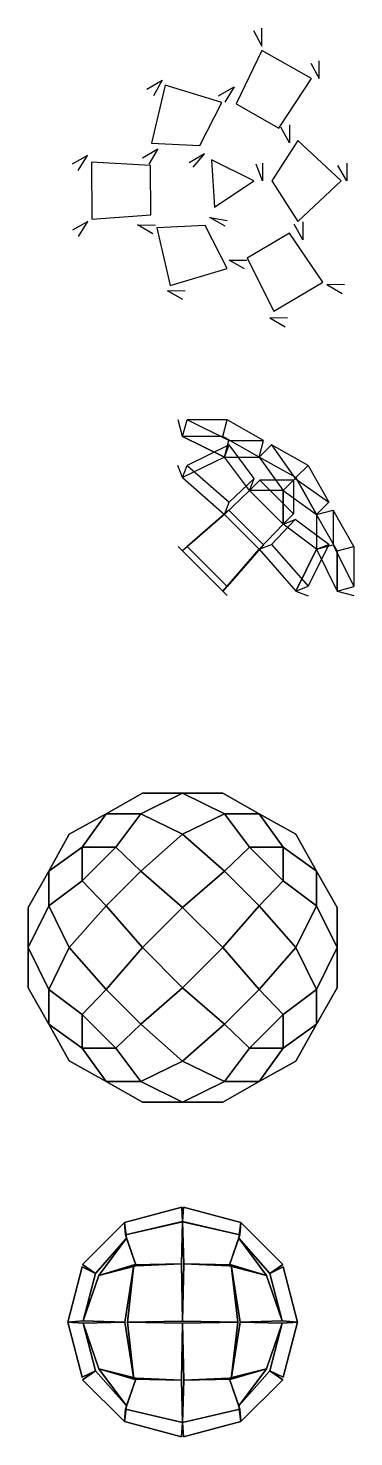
# Model space of a CAD drawing. Header units: millimetres. Extents: x -8.7 to 9.6, y -47.4 to 31.6.
import ezdxf

# ---------------------------------------------------------------- set-up
doc = ezdxf.new("R2010")
doc.units = ezdxf.units.MM
doc.layers.add('Default', color=18, linetype='Continuous', true_color=0x000000)

msp = doc.modelspace()

# ---------------------------------------------------------------- linework, layer by layer
at = {"layer": 'Default'}
for p, q in [((-0.002, 8.664, 2.258), (-0.248, 9.602, 2.504)), ((-0.002, 8.664, 2.258), (0.244, 9.602, 2.504)), ((2.503, 9.602, 0.245), (0.244, 9.602, 2.504)), ((2.594, 8.45, 4.542), (0.244, 9.602, 2.504)), ((2.257, 8.665, -0.001), (2.503, 9.602, 0.245)), ((2.257, 8.665, -0.001), (2.503, 9.602, -0.248)), ((4.541, 8.45, 2.595), (2.503, 9.602, 0.245)), ((2.257, 8.665, -0.001), (-0.002, 8.664, 2.258)), ((2.347, 7.512, 4.295), (-0.002, 8.664, 2.258)), ((2.611, 8.194, 4.977), (0.261, 7.04, 7.04)), ((4.295, 7.512, 2.348), (2.257, 8.665, -0.001)), ((2.347, 7.512, 4.295), (2.594, 8.45, 4.542)), ((2.347, 7.512, 4.295), (2.611, 8.194, 4.977)), ((2.594, 8.45, 4.542), (4.541, 8.45, 2.595)), ((4.016, 6.315, 6.314), (2.611, 8.194, 4.977)), ((4.295, 7.512, 2.348), (4.541, 8.45, 2.595)), ((4.295, 7.512, 2.348), (4.977, 8.194, 2.612)), ((4.977, 8.194, 2.612), (6.314, 6.315, 4.017)), ((7.039, 7.04, 0.262), (4.977, 8.194, 2.612)), ((2.347, 7.512, 4.295), (-0.002, 6.358, 6.358)), ((2.347, 7.512, 4.295), (4.295, 7.512, 2.348)), ((3.752, 5.633, 5.632), (2.347, 7.512, 4.295)), ((4.295, 7.512, 2.348), (5.631, 5.633, 3.753)), ((6.357, 6.358, -0.002), (4.295, 7.512, 2.348)), ((-0.002, 6.358, 6.358), (-0.266, 7.04, 7.04)), ((-0.002, 6.358, 6.358), (0.261, 7.04, 7.04)), ((-0.002, 6.358, 6.358), (2.347, 4.296, 7.512)), ((0.261, 7.04, 7.04), (2.611, 4.978, 8.194)), ((6.357, 6.358, -0.002), (7.039, 7.04, -0.265)), ((6.357, 6.358, -0.002), (7.039, 7.04, 0.262)), ((6.357, 6.358, -0.002), (7.511, 4.296, 2.348)), ((7.039, 7.04, 0.262), (8.193, 4.978, 2.612)), ((3.752, 5.633, 5.632), (2.347, 4.296, 7.512)), ((4.016, 6.315, 6.314), (2.611, 4.978, 8.194)), ((3.752, 5.633, 5.632), (4.016, 6.315, 6.314)), ((3.752, 5.633, 5.632), (4.329, 6.21, 6.21)), ((3.752, 5.633, 5.632), (5.631, 3.753, 5.633)), ((5.631, 5.633, 3.753), (3.752, 5.633, 5.632)), ((4.329, 6.21, 6.21), (6.209, 4.331, 6.21)), ((6.209, 6.21, 4.33), (4.329, 6.21, 6.21)), ((5.631, 5.633, 3.753), (6.314, 6.315, 4.017)), ((5.631, 5.633, 3.753), (6.209, 6.21, 4.33)), ((5.631, 5.633, 3.753), (7.511, 4.296, 2.348)), ((5.631, 5.633, 3.753), (5.631, 3.753, 5.633)), ((6.209, 6.21, 4.33), (6.209, 4.331, 6.21)), ((6.314, 6.315, 4.017), (8.193, 4.978, 2.612)), ((2.347, 4.296, 7.512), (2.611, 4.978, 8.194)), ((7.511, 4.296, 2.348), (8.193, 4.978, 2.612)), ((2.347, 4.296, 7.512), (-0.002, 2.259, 8.664)), ((2.594, 4.542, 8.449), (0.244, 2.505, 9.602)), ((2.347, 4.296, 7.512), (2.594, 4.542, 8.449)), ((4.295, 2.349, 7.512), (2.347, 4.296, 7.512)), ((4.541, 2.595, 8.45), (2.594, 4.542, 8.449)), ((6.313, 4.017, 6.315), (4.977, 2.613, 8.194)), ((5.631, 3.753, 5.633), (6.209, 4.331, 6.21)), ((5.631, 3.753, 5.633), (6.313, 4.017, 6.315)), ((8.193, 2.612, 4.978), (6.313, 4.017, 6.315)), ((7.511, 4.296, 2.348), (8.449, 4.542, 2.595)), ((7.511, 4.296, 2.348), (7.511, 2.349, 4.296)), ((8.664, 2.258, -0.001), (7.511, 4.296, 2.348)), ((8.449, 4.542, 2.595), (8.449, 2.595, 4.542)), ((9.601, 2.504, 0.245), (8.449, 4.542, 2.595)), ((5.631, 3.753, 5.633), (4.295, 2.349, 7.512)), ((7.511, 2.349, 4.296), (5.631, 3.753, 5.633)), ((-0.002, 2.259, 8.664), (-0.249, 2.505, 9.602)), ((-0.002, 2.259, 8.664), (0.244, 2.505, 9.602)), ((0.244, 2.505, 9.602), (2.503, 0.245, 9.602)), ((4.541, 2.595, 8.45), (2.503, 0.245, 9.602)), ((4.295, 2.349, 7.512), (4.977, 2.613, 8.194)), ((4.295, 2.349, 7.512), (4.541, 2.595, 8.45)), ((4.977, 2.613, 8.194), (7.039, 0.263, 7.041)), ((8.193, 2.612, 4.978), (7.039, 0.263, 7.041)), ((7.511, 2.349, 4.296), (8.193, 2.612, 4.978)), ((7.511, 2.349, 4.296), (8.449, 2.595, 4.542)), ((8.449, 2.595, 4.542), (9.601, 0.245, 2.504)), ((8.664, 2.258, -0.001), (9.601, 2.504, -0.248)), ((8.664, 2.258, -0.001), (9.601, 2.504, 0.245)), ((9.601, 2.504, 0.245), (9.601, 0.245, 2.504)), ((-0.002, 2.259, 8.664), (2.257, -0.001, 8.665)), ((4.295, 2.349, 7.512), (2.257, -0.001, 8.665)), ((4.295, 2.349, 7.512), (6.357, -0.001, 6.358)), ((7.511, 2.349, 4.296), (6.357, -0.001, 6.358)), ((7.511, 2.349, 4.296), (8.664, -0.001, 2.258)), ((8.664, 2.258, -0.001), (8.664, -0.001, 2.258)), ((2.257, -0.001, 8.665), (2.503, 0.245, 9.602)), ((6.357, -0.001, 6.358), (7.039, 0.263, 7.041)), ((8.664, -0.001, 2.258), (9.601, 0.245, 2.504)), ((2.257, -0.001, 8.665), (2.503, -0.247, 9.602)), ((6.357, -0.001, 6.358), (7.039, -0.265, 7.041)), ((8.664, -0.001, 2.258), (9.601, -0.248, 2.504))]:
    msp.add_line(p, q, dxfattribs=at)
for points in [[(3.97, 31.445), (4.447, 30.566), (4.447, 31.566)], [(7.188, 29.613), (7.666, 28.735), (7.666, 29.735)], [(-2.017, 28.144), (-1.151, 28.644), (-1.642, 27.773)], [(2.016, 27.778), (2.882, 28.278), (2.372, 27.418)], [(6, 26.138), (6, 25.138), (5.511, 26.011)], [(-2.26, 24.29), (-1.394, 24.79), (-1.905, 23.93)], [(0.357, 24.033), (1.223, 24.533), (0.579, 23.768)], [(-5.864, 23.581), (-5.342, 24.434), (-6.208, 23.934)], [(4.47, 24), (4.47, 23), (4.128, 23.94)], [(9.216, 24), (9.216, 23), (8.708, 23.861)], [(-5.841, 19.878), (-5.319, 20.731), (-6.185, 20.231)], [(2.384, 20.454), (1.518, 20.954), (2.503, 20.78)], [(6.746, 20.704), (6.746, 19.704), (6.257, 20.577)], [(-1.665, 20.038), (-2.531, 20.538), (-1.531, 20.525)], [(3.471, 18.06), (2.605, 18.56), (3.605, 18.548)], [(0.011, 16.344), (-0.855, 16.844), (0.145, 16.854)], [(9.082, 17.165), (8.082, 17.191), (8.948, 16.691)], [(5.886, 15.293), (4.887, 15.319), (5.753, 14.819)]]:
    msp.add_lwpolyline(points, dxfattribs=at)

# ---------------------------------------------------------------- meshes
mesh = msp.add_polyface(dxfattribs=at)
corners = [(3.003, 27.32, 0), (5.399, 25.963, 0), (7.222, 28.735, 0), (4.441, 30.309, 0)]
mesh.append_faces([[corners[k] for k in face] for face in [(0, 1, 2, 3)]])
mesh = msp.add_polyface(dxfattribs=at)
corners = [(-0.989, 28.363), (-1.74, 25.116), (0.957, 24.993), (2.199, 27.391, 0)]
mesh.append_faces([[corners[k] for k in face] for face in [(0, 1, 2, 3)]])
mesh = msp.add_polyface(dxfattribs=at)
corners = [(8.892, 23), (6.456, 25.274), (5, 23), (6.456, 20.725, 0)]
mesh.append_faces([[corners[k] for k in face] for face in [(0, 1, 2, 3)]])
mesh = msp.add_polyface(dxfattribs=at)
corners = [(-1.785, 21.103, 0), (-1.808, 23.857, 0), (-5.12, 24.049, 0), (-5.093, 20.854, 0)]
mesh.append_faces([[corners[k] for k in face] for face in [(0, 1, 2, 3)]])
mesh = msp.add_polyface(dxfattribs=at)
corners = [(4, 23, 0), (1.623, 24.189, 0), (1.782, 21.536, 0)]
mesh.append_faces([[corners[k] for k in face] for face in [(0, 1, 2, 2)]])
mesh = msp.add_polyface(dxfattribs=at)
corners = [(-0.693, 17.125), (2.495, 18.097), (1.253, 20.495), (-1.445, 20.372, 0)]
mesh.append_faces([[corners[k] for k in face] for face in [(0, 1, 2, 3)]])
mesh = msp.add_polyface(dxfattribs=at)
corners = [(5.993, 20.065, 0), (3.62, 18.668, 0), (5.109, 15.704, 0), (7.862, 17.325, 0)]
mesh.append_faces([[corners[k] for k in face] for face in [(0, 1, 2, 3)]])
mesh = msp.add_polyface(dxfattribs=at)
corners = [(2.347, 7.512, 4.295), (4.295, 7.512, 2.348), (2.257, 8.665, -0.001), (-0.002, 8.664, 2.258)]
mesh.append_faces([[corners[k] for k in face] for face in [(0, 1, 2, 3)]])
mesh = msp.add_polyface(dxfattribs=at)
corners = [(3.752, 5.633, 5.632), (2.347, 7.512, 4.295), (-0.002, 6.358, 6.358), (2.347, 4.296, 7.512)]
mesh.append_faces([[corners[k] for k in face] for face in [(0, 1, 2, 3)]])
mesh = msp.add_polyface(dxfattribs=at)
corners = [(6.357, 6.358, -0.002), (4.295, 7.512, 2.348), (5.631, 5.633, 3.753), (7.511, 4.296, 2.348)]
mesh.append_faces([[corners[k] for k in face] for face in [(0, 1, 2, 3)]])
mesh = msp.add_polyface(dxfattribs=at)
corners = [(5.631, 5.633, 3.753), (3.752, 5.633, 5.632), (5.631, 3.753, 5.633)]
mesh.append_faces([[corners[k] for k in face] for face in [(0, 1, 2, 2)]])
mesh = msp.add_polyface(dxfattribs=at)
corners = [(4.295, 2.349, 7.512), (2.347, 4.296, 7.512), (-0.002, 2.259, 8.664), (2.257, -0.001, 8.665)]
mesh.append_faces([[corners[k] for k in face] for face in [(0, 1, 2, 3)]])
mesh = msp.add_polyface(dxfattribs=at)
corners = [(8.664, 2.258, -0.001), (7.511, 4.296, 2.348), (7.511, 2.349, 4.296), (8.664, -0.001, 2.258)]
mesh.append_faces([[corners[k] for k in face] for face in [(0, 1, 2, 3)]])
mesh = msp.add_polyface(dxfattribs=at)
corners = [(7.511, 2.349, 4.296), (5.631, 3.753, 5.633), (4.295, 2.349, 7.512), (6.357, -0.001, 6.358)]
mesh.append_faces([[corners[k] for k in face] for face in [(0, 1, 2, 3)]])
mesh = msp.add_polyface(dxfattribs=at)
corners = [(-2.261, -11.336, -0.001), (-0.002, -11.336, -2.261), (-2.352, -12.488, -4.298), (-4.299, -12.488, -2.351)]
mesh.append_faces([[corners[k] for k in face] for face in [(0, 1, 2, 3)]])
mesh = msp.add_polyface(dxfattribs=at)
corners = [(-2.352, -12.488, 4.295), (-0.002, -11.336, 2.258), (-2.261, -11.336, -0.001), (-4.299, -12.488, 2.348)]
mesh.append_faces([[corners[k] for k in face] for face in [(0, 1, 2, 3)]])
mesh = msp.add_polyface(dxfattribs=at)
corners = [(2.257, -11.335, -0.001), (4.295, -12.488, -2.351), (2.347, -12.488, -4.298), (-0.002, -11.336, -2.261)]
mesh.append_faces([[corners[k] for k in face] for face in [(0, 1, 2, 3)]])
mesh = msp.add_polyface(dxfattribs=at)
corners = [(2.347, -12.488, 4.295), (4.295, -12.488, 2.348), (2.257, -11.335, -0.001), (-0.002, -11.336, 2.258)]
mesh.append_faces([[corners[k] for k in face] for face in [(0, 1, 2, 3)]])
mesh = msp.add_polyface(dxfattribs=at)
corners = [(-6.361, -13.642, -0.001), (-4.299, -12.488, -2.351), (-5.636, -14.368, -3.755), (-7.515, -15.704, -2.35)]
mesh.append_faces([[corners[k] for k in face] for face in [(0, 1, 2, 3)]])
mesh = msp.add_polyface(dxfattribs=at)
corners = [(-5.635, -14.368, 3.753), (-4.299, -12.488, 2.348), (-6.361, -13.642, -0.001), (-7.515, -15.704, 2.348)]
mesh.append_faces([[corners[k] for k in face] for face in [(0, 1, 2, 3)]])
mesh = msp.add_polyface(dxfattribs=at)
corners = [(-3.757, -14.368, -5.634), (-2.352, -12.488, -4.298), (-0.003, -13.642, -6.36), (-2.352, -15.704, -7.514)]
mesh.append_faces([[corners[k] for k in face] for face in [(0, 1, 2, 3)]])
mesh = msp.add_polyface(dxfattribs=at)
corners = [(-0.002, -13.642, 6.358), (-2.352, -12.488, 4.295), (-3.756, -14.367, 5.632), (-2.352, -15.704, 7.512)]
mesh.append_faces([[corners[k] for k in face] for face in [(0, 1, 2, 3)]])
mesh = msp.add_polyface(dxfattribs=at)
corners = [(-0.003, -13.642, -6.36), (2.347, -12.488, -4.298), (3.752, -14.368, -5.635), (2.347, -15.704, -7.515)]
mesh.append_faces([[corners[k] for k in face] for face in [(0, 1, 2, 3)]])
mesh = msp.add_polyface(dxfattribs=at)
corners = [(3.752, -14.367, 5.632), (2.347, -12.488, 4.295), (-0.002, -13.642, 6.358), (2.347, -15.704, 7.512)]
mesh.append_faces([[corners[k] for k in face] for face in [(0, 1, 2, 3)]])
mesh = msp.add_polyface(dxfattribs=at)
corners = [(6.357, -13.642, -0.002), (4.295, -12.488, 2.348), (5.631, -14.367, 3.753), (7.511, -15.704, 2.348)]
mesh.append_faces([[corners[k] for k in face] for face in [(0, 1, 2, 3)]])
mesh = msp.add_polyface(dxfattribs=at)
corners = [(5.631, -14.367, -3.756), (4.295, -12.488, -2.351), (6.357, -13.642, -0.002), (7.511, -15.704, -2.351)]
mesh.append_faces([[corners[k] for k in face] for face in [(0, 1, 2, 3)]])
mesh = msp.add_polyface(dxfattribs=at)
corners = [(-5.636, -14.368, -3.755), (-3.757, -14.368, -5.634), (-5.636, -16.247, -5.634)]
mesh.append_faces([[corners[k] for k in face] for face in [(0, 1, 2, 2)]])
mesh = msp.add_polyface(dxfattribs=at)
corners = [(-5.635, -14.368, 3.753), (-5.635, -16.247, 5.632), (-3.756, -14.367, 5.632)]
mesh.append_faces([[corners[k] for k in face] for face in [(0, 1, 2, 2)]])
mesh = msp.add_polyface(dxfattribs=at)
corners = [(5.631, -14.367, 3.753), (3.752, -14.367, 5.632), (5.631, -16.247, 5.633)]
mesh.append_faces([[corners[k] for k in face] for face in [(0, 1, 2, 2)]])
mesh = msp.add_polyface(dxfattribs=at)
corners = [(3.752, -14.368, -5.635), (5.631, -14.367, -3.756), (5.631, -16.247, -5.635)]
mesh.append_faces([[corners[k] for k in face] for face in [(0, 1, 2, 2)]])
mesh = msp.add_polyface(dxfattribs=at)
corners = [(-8.667, -17.741, -0.001), (-7.515, -15.704, -2.35), (-7.515, -17.651, -4.297), (-8.668, -20, -2.26)]
mesh.append_faces([[corners[k] for k in face] for face in [(0, 1, 2, 3)]])
mesh = msp.add_polyface(dxfattribs=at)
corners = [(-7.515, -17.651, 4.295), (-7.515, -15.704, 2.348), (-8.667, -17.741, -0.001), (-8.667, -20, 2.258)]
mesh.append_faces([[corners[k] for k in face] for face in [(0, 1, 2, 3)]])
mesh = msp.add_polyface(dxfattribs=at)
corners = [(-0.002, -17.741, 8.664), (-2.352, -15.704, 7.512), (-4.299, -17.651, 7.511), (-2.262, -20.001, 8.664)]
mesh.append_faces([[corners[k] for k in face] for face in [(0, 1, 2, 3)]])
mesh = msp.add_polyface(dxfattribs=at)
corners = [(-4.299, -17.651, -7.514), (-2.352, -15.704, -7.514), (-0.003, -17.742, -8.667), (-2.262, -20.001, -8.667)]
mesh.append_faces([[corners[k] for k in face] for face in [(0, 1, 2, 3)]])
mesh = msp.add_polyface(dxfattribs=at)
corners = [(-0.003, -17.742, -8.667), (2.347, -15.704, -7.515), (4.294, -17.652, -7.515), (2.256, -20.001, -8.667)]
mesh.append_faces([[corners[k] for k in face] for face in [(0, 1, 2, 3)]])
mesh = msp.add_polyface(dxfattribs=at)
corners = [(4.295, -17.651, 7.512), (2.347, -15.704, 7.512), (-0.002, -17.741, 8.664), (2.257, -20.001, 8.665)]
mesh.append_faces([[corners[k] for k in face] for face in [(0, 1, 2, 3)]])
mesh = msp.add_polyface(dxfattribs=at)
corners = [(8.664, -17.742, -0.001), (7.511, -15.704, 2.348), (7.511, -17.651, 4.296), (8.664, -20.001, 2.258)]
mesh.append_faces([[corners[k] for k in face] for face in [(0, 1, 2, 3)]])
mesh = msp.add_polyface(dxfattribs=at)
corners = [(7.511, -17.652, -4.299), (7.511, -15.704, -2.351), (8.664, -17.742, -0.001), (8.664, -20.002, -2.261)]
mesh.append_faces([[corners[k] for k in face] for face in [(0, 1, 2, 3)]])
mesh = msp.add_polyface(dxfattribs=at)
corners = [(-5.635, -16.247, 5.632), (-7.515, -17.651, 4.295), (-6.361, -20, 6.358), (-4.299, -17.651, 7.511)]
mesh.append_faces([[corners[k] for k in face] for face in [(0, 1, 2, 3)]])
mesh = msp.add_polyface(dxfattribs=at)
corners = [(-7.515, -17.651, -4.297), (-5.636, -16.247, -5.634), (-4.299, -17.651, -7.514), (-6.362, -20.001, -6.36)]
mesh.append_faces([[corners[k] for k in face] for face in [(0, 1, 2, 3)]])
mesh = msp.add_polyface(dxfattribs=at)
corners = [(4.294, -17.652, -7.515), (5.631, -16.247, -5.635), (7.511, -17.652, -4.299), (6.357, -20.002, -6.361)]
mesh.append_faces([[corners[k] for k in face] for face in [(0, 1, 2, 3)]])
mesh = msp.add_polyface(dxfattribs=at)
corners = [(7.511, -17.651, 4.296), (5.631, -16.247, 5.633), (4.295, -17.651, 7.512), (6.357, -20.001, 6.358)]
mesh.append_faces([[corners[k] for k in face] for face in [(0, 1, 2, 3)]])
mesh = msp.add_polyface(dxfattribs=at)
corners = [(-8.668, -22.259, -0.001), (-8.668, -20, -2.26), (-7.516, -22.35, -4.297), (-7.516, -24.297, -2.35)]
mesh.append_faces([[corners[k] for k in face] for face in [(0, 1, 2, 3)]])
mesh = msp.add_polyface(dxfattribs=at)
corners = [(-7.515, -22.35, 4.296), (-8.667, -20, 2.258), (-8.668, -22.259, -0.001), (-7.515, -24.297, 2.349)]
mesh.append_faces([[corners[k] for k in face] for face in [(0, 1, 2, 3)]])
mesh = msp.add_polyface(dxfattribs=at)
corners = [(-7.516, -22.35, -4.297), (-6.362, -20.001, -6.36), (-4.3, -22.351, -7.514), (-5.636, -23.755, -5.634)]
mesh.append_faces([[corners[k] for k in face] for face in [(0, 1, 2, 3)]])
mesh = msp.add_polyface(dxfattribs=at)
corners = [(-6.361, -20, 6.358), (-7.515, -22.35, 4.296), (-5.636, -23.754, 5.632), (-4.299, -22.35, 7.512)]
mesh.append_faces([[corners[k] for k in face] for face in [(0, 1, 2, 3)]])
mesh = msp.add_polyface(dxfattribs=at)
corners = [(-4.3, -22.351, -7.514), (-2.262, -20.001, -8.667), (-0.003, -22.261, -8.667), (-2.353, -24.298, -7.514)]
mesh.append_faces([[corners[k] for k in face] for face in [(0, 1, 2, 3)]])
mesh = msp.add_polyface(dxfattribs=at)
corners = [(-0.003, -22.26, 8.665), (-2.262, -20.001, 8.664), (-4.299, -22.35, 7.512), (-2.353, -24.297, 7.512)]
mesh.append_faces([[corners[k] for k in face] for face in [(0, 1, 2, 3)]])
mesh = msp.add_polyface(dxfattribs=at)
corners = [(4.294, -22.351, 7.512), (2.257, -20.001, 8.665), (-0.003, -22.26, 8.665), (2.347, -24.298, 7.512)]
mesh.append_faces([[corners[k] for k in face] for face in [(0, 1, 2, 3)]])
mesh = msp.add_polyface(dxfattribs=at)
corners = [(-0.003, -22.261, -8.667), (2.256, -20.001, -8.667), (4.294, -22.351, -7.515), (2.347, -24.298, -7.515)]
mesh.append_faces([[corners[k] for k in face] for face in [(0, 1, 2, 3)]])
mesh = msp.add_polyface(dxfattribs=at)
corners = [(7.511, -22.351, 4.296), (6.357, -20.001, 6.358), (4.294, -22.351, 7.512), (5.631, -23.756, 5.633)]
mesh.append_faces([[corners[k] for k in face] for face in [(0, 1, 2, 3)]])
mesh = msp.add_polyface(dxfattribs=at)
corners = [(4.294, -22.351, -7.515), (6.357, -20.002, -6.361), (7.511, -22.352, -4.299), (5.631, -23.756, -5.635)]
mesh.append_faces([[corners[k] for k in face] for face in [(0, 1, 2, 3)]])
mesh = msp.add_polyface(dxfattribs=at)
corners = [(8.664, -22.261, -0.001), (8.664, -20.001, 2.258), (7.511, -22.351, 4.296), (7.511, -24.299, 2.349)]
mesh.append_faces([[corners[k] for k in face] for face in [(0, 1, 2, 3)]])
mesh = msp.add_polyface(dxfattribs=at)
corners = [(7.511, -22.352, -4.299), (8.664, -20.002, -2.261), (8.664, -22.261, -0.001), (7.511, -24.299, -2.351)]
mesh.append_faces([[corners[k] for k in face] for face in [(0, 1, 2, 3)]])
mesh = msp.add_polyface(dxfattribs=at)
corners = [(-4.3, -27.514, -2.35), (-6.362, -26.359, -0.001), (-7.516, -24.297, -2.35), (-5.637, -25.634, -3.755)]
mesh.append_faces([[corners[k] for k in face] for face in [(0, 1, 2, 3)]])
mesh = msp.add_polyface(dxfattribs=at)
corners = [(-4.3, -27.513, 2.349), (-5.636, -25.634, 3.753), (-7.515, -24.297, 2.349), (-6.362, -26.359, -0.001)]
mesh.append_faces([[corners[k] for k in face] for face in [(0, 1, 2, 3)]])
mesh = msp.add_polyface(dxfattribs=at)
corners = [(-5.637, -25.634, -3.755), (-5.636, -23.755, -5.634), (-3.757, -25.634, -5.634)]
mesh.append_faces([[corners[k] for k in face] for face in [(0, 1, 2, 2)]])
mesh = msp.add_polyface(dxfattribs=at)
corners = [(-3.757, -25.634, 5.632), (-5.636, -23.754, 5.632), (-5.636, -25.634, 3.753)]
mesh.append_faces([[corners[k] for k in face] for face in [(0, 1, 2, 2)]])
mesh = msp.add_polyface(dxfattribs=at)
corners = [(-2.353, -27.514, 4.296), (-0.003, -26.36, 6.358), (-2.353, -24.297, 7.512), (-3.757, -25.634, 5.632)]
mesh.append_faces([[corners[k] for k in face] for face in [(0, 1, 2, 3)]])
mesh = msp.add_polyface(dxfattribs=at)
corners = [(-2.353, -27.514, -4.298), (-3.757, -25.634, -5.634), (-2.353, -24.298, -7.514), (-0.003, -26.361, -6.36)]
mesh.append_faces([[corners[k] for k in face] for face in [(0, 1, 2, 3)]])
mesh = msp.add_polyface(dxfattribs=at)
corners = [(2.347, -27.515, 4.296), (3.752, -25.635, 5.633), (2.347, -24.298, 7.512), (-0.003, -26.36, 6.358)]
mesh.append_faces([[corners[k] for k in face] for face in [(0, 1, 2, 3)]])
mesh = msp.add_polyface(dxfattribs=at)
corners = [(2.346, -27.515, -4.298), (-0.003, -26.361, -6.36), (2.347, -24.298, -7.515), (3.751, -25.635, -5.635)]
mesh.append_faces([[corners[k] for k in face] for face in [(0, 1, 2, 3)]])
mesh = msp.add_polyface(dxfattribs=at)
corners = [(3.751, -25.635, -5.635), (5.631, -23.756, -5.635), (5.631, -25.636, -3.756)]
mesh.append_faces([[corners[k] for k in face] for face in [(0, 1, 2, 2)]])
mesh = msp.add_polyface(dxfattribs=at)
corners = [(5.631, -25.635, 3.754), (5.631, -23.756, 5.633), (3.752, -25.635, 5.633)]
mesh.append_faces([[corners[k] for k in face] for face in [(0, 1, 2, 2)]])
mesh = msp.add_polyface(dxfattribs=at)
corners = [(4.294, -27.515, 2.349), (6.357, -26.361, -0.001), (7.511, -24.299, 2.349), (5.631, -25.635, 3.754)]
mesh.append_faces([[corners[k] for k in face] for face in [(0, 1, 2, 3)]])
mesh = msp.add_polyface(dxfattribs=at)
corners = [(4.294, -27.515, -2.351), (5.631, -25.636, -3.756), (7.511, -24.299, -2.351), (6.357, -26.361, -0.001)]
mesh.append_faces([[corners[k] for k in face] for face in [(0, 1, 2, 3)]])
mesh = msp.add_polyface(dxfattribs=at)
corners = [(-2.353, -27.514, 4.296), (-4.3, -27.513, 2.349), (-2.263, -28.666, -0.001), (-0.003, -28.667, 2.258)]
mesh.append_faces([[corners[k] for k in face] for face in [(0, 1, 2, 3)]])
mesh = msp.add_polyface(dxfattribs=at)
corners = [(-2.263, -28.666, -0.001), (-4.3, -27.514, -2.35), (-2.353, -27.514, -4.298), (-0.003, -28.667, -2.26)]
mesh.append_faces([[corners[k] for k in face] for face in [(0, 1, 2, 3)]])
mesh = msp.add_polyface(dxfattribs=at)
corners = [(2.256, -28.667, -0.001), (-0.003, -28.667, -2.26), (2.346, -27.515, -4.298), (4.294, -27.515, -2.351)]
mesh.append_faces([[corners[k] for k in face] for face in [(0, 1, 2, 3)]])
mesh = msp.add_polyface(dxfattribs=at)
corners = [(2.347, -27.515, 4.296), (-0.003, -28.667, 2.258), (2.256, -28.667, -0.001), (4.294, -27.515, 2.349)]
mesh.append_faces([[corners[k] for k in face] for face in [(0, 1, 2, 3)]])
mesh = msp.add_polyface(dxfattribs=at)
corners = [(-0.056, -34.564, -0.001), (-0.002, -35.363, -3.094), (-3.212, -36.11, -2.73), (-3.259, -35.423, -0.064)]
mesh.append_faces([[corners[k] for k in face] for face in [(0, 1, 2, 3)]])
mesh = msp.add_polyface(dxfattribs=at)
corners = [(-3.212, -36.11, 2.728), (-0.001, -35.362, 3.092), (-0.056, -34.564, -0.001), (-3.259, -35.423, 0.062)]
mesh.append_faces([[corners[k] for k in face] for face in [(0, 1, 2, 3)]])
mesh = msp.add_polyface(dxfattribs=at)
corners = [(0.053, -34.564, -0.001), (3.257, -35.422, -0.064), (3.209, -36.11, -2.73), (-0.002, -35.363, -3.094)]
mesh.append_faces([[corners[k] for k in face] for face in [(0, 1, 2, 3)]])
mesh = msp.add_polyface(dxfattribs=at)
corners = [(3.209, -36.11, 2.728), (3.257, -35.422, 0.062), (0.053, -34.564, -0.001), (-0.001, -35.362, 3.092)]
mesh.append_faces([[corners[k] for k in face] for face in [(0, 1, 2, 3)]])
mesh = msp.add_polyface(dxfattribs=at)
corners = [(-5.627, -37.766, -0.001), (-3.259, -35.423, -0.064), (-3.148, -36.298, -2.616), (-4.892, -38.272, -3.211)]
mesh.append_faces([[corners[k] for k in face] for face in [(0, 1, 2, 3)]])
mesh = msp.add_polyface(dxfattribs=at)
corners = [(-3.148, -36.298, 2.614), (-3.259, -35.423, 0.062), (-5.627, -37.766, -0.001), (-4.892, -38.271, 3.21)]
mesh.append_faces([[corners[k] for k in face] for face in [(0, 1, 2, 3)]])
mesh = msp.add_polyface(dxfattribs=at)
corners = [(-0.001, -35.374, 3.234), (-3.212, -36.11, 2.728), (-2.617, -37.854, 4.702), (-0.065, -37.743, 5.577)]
mesh.append_faces([[corners[k] for k in face] for face in [(0, 1, 2, 3)]])
mesh = msp.add_polyface(dxfattribs=at)
corners = [(-2.617, -37.854, -4.704), (-3.212, -36.11, -2.73), (-0.002, -35.375, -3.236), (-0.065, -37.743, -5.579)]
mesh.append_faces([[corners[k] for k in face] for face in [(0, 1, 2, 3)]])
mesh = msp.add_polyface(dxfattribs=at)
corners = [(-0.002, -35.375, -3.236), (3.209, -36.11, -2.73), (2.614, -37.854, -4.704), (0.061, -37.743, -5.579)]
mesh.append_faces([[corners[k] for k in face] for face in [(0, 1, 2, 3)]])
mesh = msp.add_polyface(dxfattribs=at)
corners = [(2.614, -37.854, 4.702), (3.209, -36.11, 2.728), (-0.001, -35.374, 3.234), (0.062, -37.743, 5.577)]
mesh.append_faces([[corners[k] for k in face] for face in [(0, 1, 2, 3)]])
mesh = msp.add_polyface(dxfattribs=at)
corners = [(5.625, -37.766, -0.001), (3.257, -35.422, 0.062), (3.145, -36.297, 2.615), (4.889, -38.271, 3.21)]
mesh.append_faces([[corners[k] for k in face] for face in [(0, 1, 2, 3)]])
mesh = msp.add_polyface(dxfattribs=at)
corners = [(3.145, -36.297, -2.617), (3.257, -35.422, -0.064), (5.625, -37.766, -0.001), (4.889, -38.272, -3.212)]
mesh.append_faces([[corners[k] for k in face] for face in [(0, 1, 2, 3)]])
mesh = msp.add_polyface(dxfattribs=at)
corners = [(-3.148, -36.298, -2.616), (-2.617, -37.854, -4.704), (-4.705, -38.385, -3.147)]
mesh.append_faces([[corners[k] for k in face] for face in [(0, 1, 2, 2)]])
mesh = msp.add_polyface(dxfattribs=at)
corners = [(-3.148, -36.298, 2.614), (-4.704, -38.385, 3.145), (-2.617, -37.854, 4.702)]
mesh.append_faces([[corners[k] for k in face] for face in [(0, 1, 2, 2)]])
mesh = msp.add_polyface(dxfattribs=at)
corners = [(3.145, -36.297, 2.615), (2.614, -37.854, 4.702), (4.702, -38.385, 3.146)]
mesh.append_faces([[corners[k] for k in face] for face in [(0, 1, 2, 2)]])
mesh = msp.add_polyface(dxfattribs=at)
corners = [(2.614, -37.854, -4.704), (3.145, -36.297, -2.617), (4.702, -38.385, -3.148)]
mesh.append_faces([[corners[k] for k in face] for face in [(0, 1, 2, 2)]])
mesh = msp.add_polyface(dxfattribs=at)
corners = [(-5.639, -37.907, -0.001), (-4.892, -38.272, -3.211), (-5.58, -40.937, -3.258), (-6.438, -41, -0.055)]
mesh.append_faces([[corners[k] for k in face] for face in [(0, 1, 2, 3)]])
mesh = msp.add_polyface(dxfattribs=at)
corners = [(-5.58, -40.937, 3.257), (-4.892, -38.271, 3.21), (-5.639, -37.907, -0.001), (-6.438, -41, 0.054)]
mesh.append_faces([[corners[k] for k in face] for face in [(0, 1, 2, 3)]])
mesh = msp.add_polyface(dxfattribs=at)
corners = [(-4.704, -38.385, 3.145), (-5.58, -40.937, 3.257), (-3.236, -41, 5.625), (-2.731, -37.79, 4.889)]
mesh.append_faces([[corners[k] for k in face] for face in [(0, 1, 2, 3)]])
mesh = msp.add_polyface(dxfattribs=at)
corners = [(-5.58, -40.937, -3.258), (-4.705, -38.385, -3.147), (-2.731, -37.79, -4.891), (-3.237, -41.001, -5.627)]
mesh.append_faces([[corners[k] for k in face] for face in [(0, 1, 2, 3)]])
mesh = msp.add_polyface(dxfattribs=at)
corners = [(-0.002, -40.946, 6.436), (-0.065, -37.743, 5.577), (-2.731, -37.79, 4.889), (-3.095, -41, 5.637)]
mesh.append_faces([[corners[k] for k in face] for face in [(0, 1, 2, 3)]])
mesh = msp.add_polyface(dxfattribs=at)
corners = [(-2.731, -37.79, -4.891), (-0.065, -37.743, -5.579), (-0.002, -40.946, -6.437), (-3.095, -41.001, -5.639)]
mesh.append_faces([[corners[k] for k in face] for face in [(0, 1, 2, 3)]])
mesh = msp.add_polyface(dxfattribs=at)
corners = [(2.728, -37.79, 4.89), (0.062, -37.743, 5.577), (-0.002, -40.946, 6.436), (3.092, -41.001, 5.638)]
mesh.append_faces([[corners[k] for k in face] for face in [(0, 1, 2, 3)]])
mesh = msp.add_polyface(dxfattribs=at)
corners = [(-0.002, -40.946, -6.437), (0.061, -37.743, -5.579), (2.727, -37.79, -4.892), (3.091, -41.001, -5.64)]
mesh.append_faces([[corners[k] for k in face] for face in [(0, 1, 2, 3)]])
mesh = msp.add_polyface(dxfattribs=at)
corners = [(2.727, -37.79, -4.892), (4.702, -38.385, -3.148), (5.577, -40.938, -3.259), (3.233, -41.001, -5.628)]
mesh.append_faces([[corners[k] for k in face] for face in [(0, 1, 2, 3)]])
mesh = msp.add_polyface(dxfattribs=at)
corners = [(5.577, -40.938, 3.257), (4.702, -38.385, 3.146), (2.728, -37.79, 4.89), (3.233, -41.001, 5.626)]
mesh.append_faces([[corners[k] for k in face] for face in [(0, 1, 2, 3)]])
mesh = msp.add_polyface(dxfattribs=at)
corners = [(5.637, -37.907, -0.001), (4.889, -38.271, 3.21), (5.577, -40.938, 3.257), (6.435, -41.001, 0.054)]
mesh.append_faces([[corners[k] for k in face] for face in [(0, 1, 2, 3)]])
mesh = msp.add_polyface(dxfattribs=at)
corners = [(5.577, -40.938, -3.259), (4.889, -38.272, -3.212), (5.637, -37.907, -0.001), (6.435, -41.001, -0.056)]
mesh.append_faces([[corners[k] for k in face] for face in [(0, 1, 2, 3)]])
mesh = msp.add_polyface(dxfattribs=at)
corners = [(-5.64, -44.093, -0.001), (-6.438, -41, -0.055), (-5.58, -41.064, -3.258), (-4.892, -43.729, -3.211)]
mesh.append_faces([[corners[k] for k in face] for face in [(0, 1, 2, 3)]])
mesh = msp.add_polyface(dxfattribs=at)
corners = [(-5.58, -41.063, 3.257), (-6.438, -41, 0.054), (-5.64, -44.093, -0.001), (-4.892, -43.729, 3.21)]
mesh.append_faces([[corners[k] for k in face] for face in [(0, 1, 2, 3)]])
mesh = msp.add_polyface(dxfattribs=at)
corners = [(-3.236, -41, 5.625), (-5.58, -41.063, 3.257), (-4.705, -43.616, 3.146), (-2.731, -44.211, 4.89)]
mesh.append_faces([[corners[k] for k in face] for face in [(0, 1, 2, 3)]])
mesh = msp.add_polyface(dxfattribs=at)
corners = [(-5.58, -41.064, -3.258), (-3.237, -41.001, -5.627), (-2.731, -44.211, -4.891), (-4.705, -43.616, -3.147)]
mesh.append_faces([[corners[k] for k in face] for face in [(0, 1, 2, 3)]])
mesh = msp.add_polyface(dxfattribs=at)
corners = [(-0.002, -41.055, 6.436), (-3.095, -41, 5.637), (-2.731, -44.211, 4.89), (-0.065, -44.258, 5.578)]
mesh.append_faces([[corners[k] for k in face] for face in [(0, 1, 2, 3)]])
mesh = msp.add_polyface(dxfattribs=at)
corners = [(-2.731, -44.211, -4.891), (-3.095, -41.001, -5.639), (-0.002, -41.056, -6.437), (-0.066, -44.259, -5.579)]
mesh.append_faces([[corners[k] for k in face] for face in [(0, 1, 2, 3)]])
mesh = msp.add_polyface(dxfattribs=at)
corners = [(2.727, -44.212, 4.89), (3.092, -41.001, 5.638), (-0.002, -41.055, 6.436), (0.061, -44.259, 5.578)]
mesh.append_faces([[corners[k] for k in face] for face in [(0, 1, 2, 3)]])
mesh = msp.add_polyface(dxfattribs=at)
corners = [(-0.002, -41.056, -6.437), (3.091, -41.001, -5.64), (2.727, -44.212, -4.892), (0.061, -44.259, -5.579)]
mesh.append_faces([[corners[k] for k in face] for face in [(0, 1, 2, 3)]])
mesh = msp.add_polyface(dxfattribs=at)
corners = [(5.577, -41.064, 3.257), (3.233, -41.001, 5.626), (2.727, -44.212, 4.89), (4.702, -43.617, 3.146)]
mesh.append_faces([[corners[k] for k in face] for face in [(0, 1, 2, 3)]])
mesh = msp.add_polyface(dxfattribs=at)
corners = [(2.727, -44.212, -4.892), (3.233, -41.001, -5.628), (5.577, -41.064, -3.259), (4.702, -43.617, -3.148)]
mesh.append_faces([[corners[k] for k in face] for face in [(0, 1, 2, 3)]])
mesh = msp.add_polyface(dxfattribs=at)
corners = [(5.637, -44.095, -0.001), (6.435, -41.001, 0.054), (5.577, -41.064, 3.257), (4.889, -43.73, 3.21)]
mesh.append_faces([[corners[k] for k in face] for face in [(0, 1, 2, 3)]])
mesh = msp.add_polyface(dxfattribs=at)
corners = [(5.577, -41.064, -3.259), (6.435, -41.001, -0.056), (5.637, -44.095, -0.001), (4.889, -43.731, -3.212)]
mesh.append_faces([[corners[k] for k in face] for face in [(0, 1, 2, 3)]])
mesh = msp.add_polyface(dxfattribs=at)
corners = [(-3.26, -46.579, -0.064), (-5.628, -44.235, -0.001), (-4.892, -43.729, -3.211), (-3.149, -45.704, -2.616)]
mesh.append_faces([[corners[k] for k in face] for face in [(0, 1, 2, 3)]])
mesh = msp.add_polyface(dxfattribs=at)
corners = [(-3.26, -46.579, 0.063), (-3.149, -45.703, 2.615), (-4.892, -43.729, 3.21), (-5.628, -44.235, -0.001)]
mesh.append_faces([[corners[k] for k in face] for face in [(0, 1, 2, 3)]])
mesh = msp.add_polyface(dxfattribs=at)
corners = [(-2.617, -44.147, 4.702), (-4.705, -43.616, 3.146), (-3.149, -45.703, 2.615)]
mesh.append_faces([[corners[k] for k in face] for face in [(0, 1, 2, 2)]])
mesh = msp.add_polyface(dxfattribs=at)
corners = [(-3.149, -45.704, -2.616), (-4.705, -43.616, -3.147), (-2.618, -44.147, -4.704)]
mesh.append_faces([[corners[k] for k in face] for face in [(0, 1, 2, 2)]])
mesh = msp.add_polyface(dxfattribs=at)
corners = [(-3.213, -45.891, 2.729), (-0.002, -46.627, 3.234), (-0.065, -44.258, 5.578), (-2.617, -44.147, 4.702)]
mesh.append_faces([[corners[k] for k in face] for face in [(0, 1, 2, 3)]])
mesh = msp.add_polyface(dxfattribs=at)
corners = [(-3.213, -45.891, -2.73), (-2.618, -44.147, -4.704), (-0.066, -44.259, -5.579), (-0.002, -46.627, -3.235)]
mesh.append_faces([[corners[k] for k in face] for face in [(0, 1, 2, 3)]])
mesh = msp.add_polyface(dxfattribs=at)
corners = [(3.209, -45.892, 2.729), (2.614, -44.147, 4.703), (0.061, -44.259, 5.578), (-0.002, -46.627, 3.234)]
mesh.append_faces([[corners[k] for k in face] for face in [(0, 1, 2, 3)]])
mesh = msp.add_polyface(dxfattribs=at)
corners = [(3.209, -45.892, -2.73), (-0.002, -46.627, -3.235), (0.061, -44.259, -5.579), (2.614, -44.148, -4.704)]
mesh.append_faces([[corners[k] for k in face] for face in [(0, 1, 2, 3)]])
mesh = msp.add_polyface(dxfattribs=at)
corners = [(3.145, -45.704, 2.615), (4.702, -43.617, 3.146), (2.614, -44.147, 4.703)]
mesh.append_faces([[corners[k] for k in face] for face in [(0, 1, 2, 2)]])
mesh = msp.add_polyface(dxfattribs=at)
corners = [(2.614, -44.148, -4.704), (4.702, -43.617, -3.148), (3.145, -45.705, -2.617)]
mesh.append_faces([[corners[k] for k in face] for face in [(0, 1, 2, 2)]])
mesh = msp.add_polyface(dxfattribs=at)
corners = [(3.256, -46.58, 0.063), (5.625, -44.236, -0.001), (4.889, -43.73, 3.21), (3.145, -45.704, 2.615)]
mesh.append_faces([[corners[k] for k in face] for face in [(0, 1, 2, 3)]])
mesh = msp.add_polyface(dxfattribs=at)
corners = [(3.256, -46.58, -0.064), (3.145, -45.705, -2.617), (4.889, -43.731, -3.212), (5.625, -44.236, -0.001)]
mesh.append_faces([[corners[k] for k in face] for face in [(0, 1, 2, 3)]])
mesh = msp.add_polyface(dxfattribs=at)
corners = [(-0.057, -47.437, -0.001), (-3.26, -46.579, -0.064), (-3.213, -45.891, -2.73), (-0.002, -46.639, -3.094)]
mesh.append_faces([[corners[k] for k in face] for face in [(0, 1, 2, 3)]])
mesh = msp.add_polyface(dxfattribs=at)
corners = [(-3.213, -45.891, 2.729), (-3.26, -46.579, 0.063), (-0.057, -47.437, -0.001), (-0.002, -46.639, 3.093)]
mesh.append_faces([[corners[k] for k in face] for face in [(0, 1, 2, 3)]])
mesh = msp.add_polyface(dxfattribs=at)
corners = [(0.052, -47.437, -0.001), (-0.002, -46.639, -3.094), (3.209, -45.892, -2.73), (3.256, -46.58, -0.064)]
mesh.append_faces([[corners[k] for k in face] for face in [(0, 1, 2, 3)]])
mesh = msp.add_polyface(dxfattribs=at)
corners = [(3.209, -45.892, 2.729), (-0.002, -46.639, 3.093), (0.052, -47.437, -0.001), (3.256, -46.58, 0.063)]
mesh.append_faces([[corners[k] for k in face] for face in [(0, 1, 2, 3)]])

doc.saveas('drawing.dxf')
